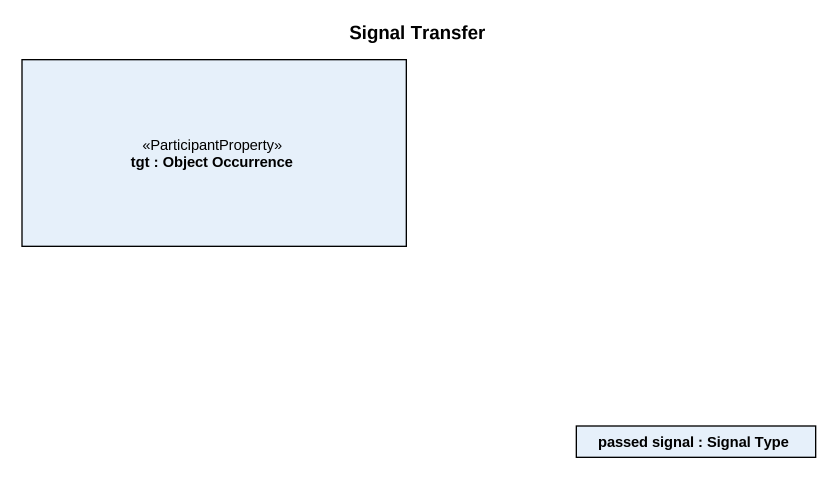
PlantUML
@startuml
title Signal Transfer
rectangle "tgt : Object Occurrence" as tgt <<ParticipantProperty>>
rectangle "passed signal : Signal Type" as passed_signal
@enduml
